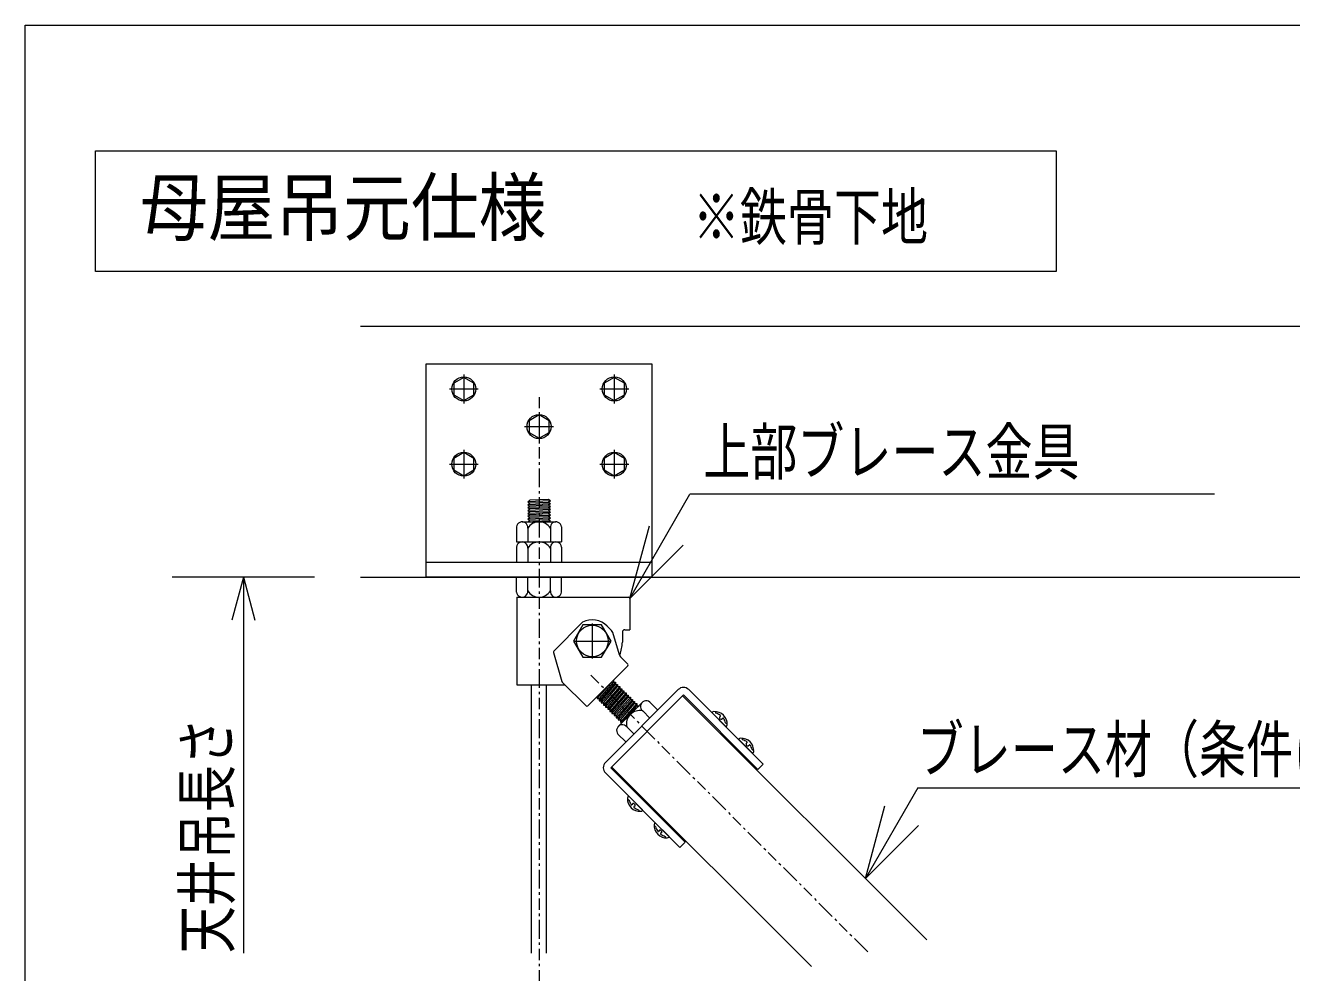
# Model space of a CAD drawing. Units: millimetres, scale not verified. Extents: x -205 to 205, y -142 to 142.
# Drawn here: x -65 to -14.5, y -32.3 to 5.5 of the extents above; entities that cross this region are included whole.
import ezdxf
from ezdxf.enums import TextEntityAlignment as Align

# ---------------------------------------------------------------- set-up
doc = ezdxf.new("R2010")
doc.units = ezdxf.units.MM
doc.header["$LTSCALE"] = 0.25
doc.linetypes.add('USER1', pattern=[7.8, 1.8, -0.6, 0.3, -0.6, 3, -0.6, 0.3, -0.6])
for name, color, linetype, lineweight in [('1-1_1-0 断面', 7, 'Continuous', 18), ('1-3_1-2 文字', 7, 'Continuous', 18), ('F-2_F-1 レイアウト', 7, 'Continuous', 18)]:
    doc.layers.add(name, color=color, linetype=linetype, lineweight=lineweight)
doc.styles.add('ＭＳ ゴシック', font='')
doc.styles.get('ＭＳ ゴシック').set_extended_font_data('MS Gothic')

msp = doc.modelspace()

# ---------------------------------------------------------------- linework, layer by layer
at = {"layer": '1-1_1-0 断面'}
for p, q in [((-51.638, -6.5366), (200.6873, -6.5366)), ((-49.022, -8.0366), (-40.022, -8.0366)), ((-40.022, -8.0366), (-40.022, -16.5366)), ((-47.522, -8.4606), (-47.522, -9.6126)), ((-41.522, -8.4606), (-41.522, -9.6126)), ((-48.098, -9.0366), (-46.946, -9.0366)), ((-42.098, -9.0366), (-40.946, -9.0366)), ((-44.522, -9.9606), (-44.522, -11.1126)), ((-45.098, -10.5366), (-43.946, -10.5366)), ((-47.522, -11.4606), (-47.522, -12.6126)), ((-41.522, -11.4606), (-41.522, -12.6126)), ((-48.098, -12.0366), (-46.946, -12.0366)), ((-42.098, -12.0366), (-40.946, -12.0366)), ((-44.972, -13.5398), (-44.892, -13.5912)), ((-44.152, -13.4462), (-44.892, -13.4762)), ((-44.152, -13.5612), (-44.892, -13.5912)), ((-44.072, -13.5033), (-44.152, -13.4462)), ((-44.072, -13.5033), (-44.152, -13.5612)), ((-44.072, -13.6183), (-44.152, -13.5612)), ((-44.072, -13.6183), (-44.152, -13.6762)), ((-44.972, -13.6548), (-44.892, -13.7062)), ((-44.972, -13.7698), (-44.892, -13.8212)), ((-44.972, -13.8848), (-44.892, -13.9362)), ((-44.972, -13.9998), (-44.892, -14.0512)), ((-44.972, -14.1148), (-44.892, -14.1662)), ((-44.152, -13.6762), (-44.892, -13.7062)), ((-44.152, -13.7912), (-44.892, -13.8212)), ((-44.152, -13.9062), (-44.892, -13.9362)), ((-44.152, -14.0212), (-44.892, -14.0512)), ((-44.072, -13.7333), (-44.152, -13.6762)), ((-44.072, -13.7333), (-44.152, -13.7912)), ((-44.072, -13.8483), (-44.152, -13.7912)), ((-44.072, -13.8483), (-44.152, -13.9062)), ((-44.072, -13.9633), (-44.152, -13.9062)), ((-44.072, -13.9633), (-44.152, -14.0212)), ((-44.072, -14.0783), (-44.152, -14.0212)), ((-44.072, -14.0783), (-44.152, -14.1362)), ((-45.422, -14.5391), (-45.422, -15.1366)), ((-45.197, -14.3366), (-43.847, -14.3366)), ((-44.972, -14.2298), (-44.892, -14.2812)), ((-44.972, -14.5866), (-44.972, -15.1366)), ((-44.9616, -14.3366), (-44.892, -14.2812)), ((-44.152, -14.1362), (-44.892, -14.1662)), ((-44.152, -14.2512), (-44.892, -14.2812)), ((-44.072, -14.3083), (-44.7684, -14.3366)), ((-44.072, -14.1933), (-44.152, -14.1362)), ((-44.072, -14.1933), (-44.152, -14.2512)), ((-44.072, -14.3083), (-44.152, -14.2512)), ((-44.072, -14.3083), (-44.111, -14.3366)), ((-44.072, -14.5866), (-44.072, -15.1366)), ((-43.622, -14.5391), (-43.622, -15.1366)), ((-45.422, -15.1366), (-45.197, -15.1366)), ((-45.197, -15.1366), (-43.847, -15.1366)), ((-43.847, -15.1366), (-43.622, -15.1366)), ((-45.422, -15.3391), (-45.422, -15.9366)), ((-44.972, -15.3866), (-44.972, -15.9366)), ((-44.072, -15.3866), (-44.072, -15.9366)), ((-43.622, -15.3391), (-43.622, -15.9366)), ((-49.022, -15.9366), (-40.022, -15.9366)), ((-51.638, -16.5366), (200.6873, -16.5366)), ((-45.422, -17.1341), (-45.422, -16.5366)), ((-44.972, -17.0866), (-44.972, -16.5366)), ((-44.072, -17.0866), (-44.072, -16.5366)), ((-43.622, -17.1341), (-43.622, -16.5366)), ((-45.402, -17.3366), (-40.952, -17.3366)), ((-45.402, -17.3366), (-45.402, -20.8366)), ((-45.197, -17.3366), (-43.847, -17.3366)), ((-40.902, -17.3866), (-40.902, -18.6366)), ((-43.9367, -19.4898), (-42.7866, -18.3398)), ((-42.402, -18.3866), (-42.402, -19.7866)), ((-41.808, -18.4926), (-41.6319, -18.6687)), ((-41.102, -18.6366), (-40.902, -18.6366)), ((-43.102, -19.0866), (-41.702, -19.0866)), ((-41.3204, -19.6388), (-41.5815, -18.7536)), ((-41.202, -18.7366), (-41.202, -19.1366)), ((-43.9493, -19.5393), (-43.6077, -20.7007)), ((-41.3139, -19.6574), (-41.302, -19.6366)), ((-42.5788, -21.6675), (-40.9878, -20.0765)), ((-41.27, -19.7236), (-40.9878, -20.0058)), ((-41.5606, -20.6493), (-42.2111, -21.3847)), ((-41.5606, -20.6493), (-41.5606, -20.7341)), ((-45.402, -20.8366), (-43.4804, -20.8366)), ((-44.822, -31.5366), (-44.822, -20.8366)), ((-44.222, -31.5366), (-44.222, -20.8366)), ((-43.5951, -20.7219), (-42.6495, -21.6675)), ((-41.5606, -20.7341), (-42.1262, -21.3847)), ((-41.4757, -20.7341), (-42.1262, -21.4695)), ((-41.3908, -20.819), (-42.0414, -21.5544)), ((-41.306, -20.9038), (-41.9565, -21.6392)), ((-38.9774, -21.0262), (-41.8765, -23.9254)), ((-41.2211, -20.9887), (-41.8717, -21.7241)), ((-41.1363, -21.0735), (-41.7868, -21.8089)), ((-41.0514, -21.1584), (-41.702, -21.8938)), ((-38.7653, -21.2384), (-41.6644, -24.1375)), ((-40.9666, -21.2432), (-41.6171, -21.9786)), ((-40.8817, -21.3281), (-41.5323, -22.0635)), ((-40.7969, -21.413), (-41.4474, -22.1483)), ((-41.3639, -22.4935), (-40.4093, -21.5389)), ((-40.712, -21.4978), (-41.3626, -22.2332)), ((-40.6272, -21.5827), (-41.2777, -22.318)), ((-40.5423, -21.6675), (-40.5761, -21.7056)), ((-40.107, -21.523), (-39.7906, -21.8394)), ((-38.8006, -21.2737), (-29.0681, -31.0062)), ((-38.7653, -21.2384), (-35.7954, -24.2082)), ((-40.3916, -21.8748), (-40.1088, -22.1576)), ((-37.0756, -22.5038), (-37.6254, -21.954)), ((-37.3315, -22.125), (-37.284, -22.0774)), ((-37.2466, -22.2098), (-37.1991, -22.1623)), ((-41.1929, -22.318), (-41.1929, -22.3224)), ((-41.028, -22.5112), (-40.7452, -22.794)), ((-41.3798, -22.7958), (-41.0634, -23.1122)), ((-36.0149, -23.5644), (-36.5648, -23.0147)), ((-36.2708, -23.1856), (-36.2233, -23.1381)), ((-36.186, -23.2705), (-36.1384, -23.2229)), ((-41.6644, -24.1375), (-38.6946, -27.1074)), ((-41.6291, -24.1022), (-33.6643, -32.0669)), ((-41.8765, -24.3496), (-38.9067, -27.3195)), ((-40.399, -25.8272), (-40.9488, -25.2774)), ((-40.7778, -25.5713), (-40.8254, -25.6188)), ((-40.693, -25.6561), (-40.7405, -25.7037)), ((-39.3384, -26.8879), (-39.8881, -26.338)), ((-39.7172, -26.632), (-39.7647, -26.6795)), ((-39.6323, -26.7168), (-39.6799, -26.7643)), ((-38.6946, -27.1074), (-38.9067, -27.3195))]:
    msp.add_line(p, q, dxfattribs=at)
at = {"layer": '1-1_1-0 断面', "color": 4, "linetype": 'USER1'}
for p, q in [((-44.522, -9.3579), (-44.522, -98.325)), ((-42.454, -20.4487), (-31.3662, -31.5366))]:
    msp.add_line(p, q, dxfattribs=at)
at = {"layer": '1-1_1-0 断面'}
for points in [[(-40.022, -16.5366), (-49.022, -16.5366), (-49.022, -8.0366)], [(-44.072, -13.5033), (-44.972, -13.5398), (-44.892, -13.4762)], [(-44.072, -13.6183), (-44.972, -13.6548), (-44.892, -13.5912)], [(-44.072, -13.7333), (-44.972, -13.7698), (-44.892, -13.7062)], [(-44.072, -13.8483), (-44.972, -13.8848), (-44.892, -13.8212)], [(-44.072, -13.9633), (-44.972, -13.9998), (-44.892, -13.9362)], [(-44.072, -14.0783), (-44.972, -14.1148), (-44.892, -14.0512)], [(-44.072, -14.1933), (-44.972, -14.2298), (-44.892, -14.1662)], [(-42.0414, -21.4695), (-41.4757, -20.819), (-41.3908, -20.819), (-41.3908, -20.9038)], [(-41.9565, -21.5544), (-41.3908, -20.9038), (-41.306, -20.9038), (-41.306, -20.9887)], [(-41.8717, -21.6392), (-41.306, -20.9887), (-41.2211, -20.9887), (-41.2211, -21.0735)], [(-41.7868, -21.7241), (-41.2211, -21.0735), (-41.1363, -21.0735), (-41.1363, -21.1584)], [(-41.702, -21.8089), (-41.1363, -21.1584), (-41.0514, -21.1584), (-41.0514, -21.2432)], [(-41.5606, -20.7341), (-41.4757, -20.7341), (-41.4757, -20.819)], [(-38.5531, -21.0262), (-35.5833, -23.9961), (-35.7954, -24.2082)], [(-42.2111, -21.2998), (-42.2111, -21.3847), (-42.1262, -21.3847)], [(-42.1262, -21.3847), (-42.1262, -21.4695), (-42.0414, -21.4695)], [(-42.0414, -21.4695), (-42.0414, -21.5544), (-41.9565, -21.5544)], [(-41.9565, -21.5544), (-41.9565, -21.6392), (-41.8717, -21.6392)], [(-41.8717, -21.6392), (-41.8717, -21.7241), (-41.7868, -21.7241)], [(-41.6171, -21.8938), (-41.0514, -21.2432), (-40.9666, -21.2432), (-40.9666, -21.3281)], [(-41.5323, -21.9786), (-40.9666, -21.3281), (-40.8817, -21.3281), (-40.8817, -21.413)], [(-41.4474, -22.0635), (-40.8817, -21.413), (-40.7969, -21.413), (-40.7969, -21.4978)], [(-41.3626, -22.1483), (-40.7969, -21.4978), (-40.712, -21.4978), (-40.712, -21.5827)], [(-41.2777, -22.2332), (-40.712, -21.5827), (-40.6272, -21.5827), (-40.6272, -21.6675)], [(-41.1929, -22.318), (-40.6272, -21.6675), (-40.5423, -21.6675), (-40.5423, -21.6719)], [(-41.7868, -21.7241), (-41.7868, -21.8089), (-41.702, -21.8089)], [(-41.702, -21.8089), (-41.702, -21.8938), (-41.6171, -21.8938)], [(-41.6171, -21.8938), (-41.6171, -21.9786), (-41.5323, -21.9786)], [(-41.5323, -21.9786), (-41.5323, -22.0635), (-41.4474, -22.0635)], [(-41.4474, -22.0635), (-41.4474, -22.1483), (-41.3626, -22.1483)], [(-41.3626, -22.1483), (-41.3626, -22.2332), (-41.2777, -22.2332)], [(-41.2777, -22.2332), (-41.2777, -22.318), (-41.1929, -22.318)]]:
    msp.add_lwpolyline(points, dxfattribs=at)
for points in [[(-47.922, -8.8056), (-47.922, -9.2675), (-47.522, -9.4985), (-47.122, -9.2675), (-47.122, -8.8056), (-47.522, -8.5747)], [(-41.922, -8.8056), (-41.922, -9.2675), (-41.522, -9.4985), (-41.122, -9.2675), (-41.122, -8.8056), (-41.522, -8.5747)], [(-44.922, -10.3056), (-44.922, -10.7675), (-44.522, -10.9985), (-44.122, -10.7675), (-44.122, -10.3056), (-44.522, -10.0747)], [(-47.922, -11.8056), (-47.922, -12.2675), (-47.522, -12.4985), (-47.122, -12.2675), (-47.122, -11.8056), (-47.522, -11.5747)], [(-41.922, -11.8056), (-41.922, -12.2675), (-41.522, -12.4985), (-41.122, -12.2675), (-41.122, -11.8056), (-41.522, -11.5747)], [(-42.7773, -18.4366), (-43.1526, -19.0866), (-42.7773, -19.7366), (-42.0267, -19.7366), (-41.6515, -19.0866), (-42.0267, -18.4366)]]:
    msp.add_lwpolyline(points, close=True, dxfattribs=at)
for centre, radius in [((-47.522, -9.0366), 0.48), ((-41.522, -9.0366), 0.48), ((-44.522, -10.5366), 0.48), ((-47.522, -12.0366), 0.48), ((-41.522, -12.0366), 0.48), ((-42.402, -19.0866), 0.63)]:
    msp.add_circle(centre, radius, dxfattribs=at)
for centre, radius, start, end in [((-45.197, -14.5628), 0.2263, 353.97439, 173.97475), ((-44.522, -14.8666), 0.53, 31.89078, 148.10921), ((-43.847, -14.5628), 0.2263, 6.02525, 186.02559), ((-45.197, -15.3628), 0.2263, 353.97439, 173.97475), ((-44.522, -15.6666), 0.53, 31.89078, 148.10921), ((-43.847, -15.3628), 0.2263, 6.02525, 186.02559), ((-45.197, -17.1103), 0.2263, 186.02525, 6.02561), ((-44.522, -16.8066), 0.53, 211.89079, 328.10922), ((-43.847, -17.1103), 0.2263, 173.97441, 353.97475), ((-40.952, -17.3866), 0.05, 0, 90), ((-42.402, -19.0866), 0.84, 45, 117.24721), ((-41.7733, -18.8102), 0.2, 16.43416, 45), ((-41.102, -18.7366), 0.1, 90, 180), ((-42.8389, -19.0692), 1.6382, 339.73705, 357.64309), ((-43.9013, -19.5252), 0.05, 135, 196.38954), ((-41.1286, -19.5822), 0.2, 196.43416, 225), ((-41.0231, -20.0412), 0.05, 315, 45), ((-43.5597, -20.6866), 0.05, 196.38954, 225), ((-38.7653, -21.2384), 0.3, 45, 135), ((-42.6141, -21.6322), 0.05, 225, 315), ((-40.2493, -21.6989), 0.2263, 51.02525, 231.02559), ((-40.5118, -22.391), 0.53, 76.89078, 193.10921), ((-37.616, -21.947), 0.0117, 134.01915, 216.81377), ((-37.5335, -22.0295), 0.1284, 98.98254, 135.17889), ((-37.5233, -22.4016), 0.4999, 45.00005, 93.47098), ((-37.4463, -21.9319), 0.0431, 139.13432, 229.51186), ((-37.6173, -22.4956), 0.5498, 53.33444, 74.92363), ((-37.2638, -22.1421), 0.0699, 165.81576, 284.18434), ((-37.3232, -22.074), 0.0394, 355.11562, 29.64836), ((-37.1957, -22.2015), 0.0394, 60.35175, 94.89621), ((-37.6173, -22.4956), 0.5498, 15.07422, 36.66631), ((-37.5233, -22.4016), 0.4999, 356.52101, 45.00005), ((-41.2039, -22.6535), 0.2263, 38.97439, 218.97475), ((-37.0536, -22.3246), 0.0431, 220.52147, 310.86638), ((-37.0686, -22.4943), 0.0117, 233.61571, 315.97989), ((-37.1512, -22.4118), 0.1284, 314.91063, 350.99127), ((-36.5553, -23.0076), 0.0117, 134.01915, 216.81377), ((-36.4729, -23.0902), 0.1284, 98.98254, 135.17889), ((-36.4626, -23.4623), 0.4999, 45.00005, 93.47098), ((-36.3856, -22.9926), 0.0431, 139.13432, 229.51186), ((-36.5566, -23.5563), 0.5498, 53.33444, 74.92363), ((-36.2031, -23.2027), 0.0699, 165.81576, 284.18434), ((-36.2626, -23.1347), 0.0394, 355.11562, 29.64836), ((-36.4626, -23.4623), 0.4999, 356.52101, 45.00005), ((-36.1351, -23.2622), 0.0394, 60.35175, 94.89621), ((-36.5566, -23.5563), 0.5498, 15.07422, 36.66631), ((-35.9929, -23.3853), 0.0431, 220.52147, 310.86638), ((-36.008, -23.555), 0.0117, 233.61571, 315.97989), ((-36.0905, -23.4725), 0.1284, 314.91063, 350.99127), ((-41.6644, -24.1375), 0.3, 135, 225), ((-40.5012, -25.3795), 0.4999, 176.52902, 224.99995), ((-40.8733, -25.3693), 0.1284, 134.82111, 171.01746), ((-40.9709, -25.4565), 0.0431, 40.48814, 130.86568), ((-40.9558, -25.2868), 0.0117, 53.18623, 135.98085), ((-40.4072, -25.2855), 0.5498, 195.07637, 216.66556), ((-40.5012, -25.3795), 0.4999, 224.99995, 273.47899), ((-40.8287, -25.5796), 0.0394, 240.35164, 274.88438), ((-40.7607, -25.639), 0.0699, 345.81566, 104.18424), ((-40.7013, -25.7071), 0.0394, 175.10379, 209.64825), ((-40.4072, -25.2855), 0.5498, 233.33369, 254.92578), ((-40.5782, -25.8492), 0.0431, 319.13362, 49.47853), ((-40.491, -25.7516), 0.1284, 279.00873, 315.08937), ((-40.4085, -25.8342), 0.0117, 314.02011, 36.38429), ((-39.4405, -26.4401), 0.4999, 176.52902, 224.99995), ((-39.8126, -26.4299), 0.1284, 134.82111, 171.01746), ((-39.9102, -26.5172), 0.0431, 40.48814, 130.86568), ((-39.8952, -26.3475), 0.0117, 53.18623, 135.98085), ((-39.3465, -26.3462), 0.5498, 195.07637, 216.66556), ((-39.7681, -26.6402), 0.0394, 240.35164, 274.88438), ((-39.7001, -26.6997), 0.0699, 345.81566, 104.18424), ((-39.4405, -26.4401), 0.4999, 224.99995, 273.47899), ((-39.6406, -26.7677), 0.0394, 175.10379, 209.64825), ((-39.3465, -26.3462), 0.5498, 233.33369, 254.92578), ((-39.5175, -26.9099), 0.0431, 319.13362, 49.47853), ((-39.4303, -26.8122), 0.1284, 279.00873, 315.08937), ((-39.3478, -26.8948), 0.0117, 314.02011, 36.38429)]:
    msp.add_arc(centre, radius, start, end, dxfattribs=at)
at = {"layer": '1-3_1-2 文字'}
for p, q in [((-40.902, -17.3866), (-38.5055, -13.2357)), ((-17.6035, -13.2357), (-38.5055, -13.2357)), ((-40.902, -17.3866), (-40.1256, -14.4888)), ((-40.902, -17.3866), (-38.7807, -15.2653)), ((-53.4686, -16.5366), (-59.1451, -16.5366)), ((-56.3068, -16.5366), (-56.7662, -18.2511)), ((-56.3068, -16.5366), (-56.3068, -31.5366)), ((-56.3068, -16.5366), (-55.8474, -18.2511)), ((-29.4265, -24.947), (11.6831, -24.947)), ((-31.5131, -28.5612), (-29.3918, -26.4399))]:
    msp.add_line(p, q, dxfattribs=at)
msp.add_lwpolyline([(-62.201, 0.4634), (-23.9084, 0.4634), (-23.9084, -4.3553), (-62.201, -4.3553)], close=True, dxfattribs=at)
msp.add_lwpolyline([(-29.4265, -24.947), (-31.5131, -28.5612), (-30.7367, -25.6635)], dxfattribs=at)
at = {"layer": 'F-2_F-1 レイアウト'}
msp.add_lwpolyline([(-65, -124.5), (-65, 5.4634), (205, 5.4634)], dxfattribs=at)

# ---------------------------------------------------------------- texts
at = {"layer": '1-3_1-2 文字', "style": 'ＭＳ ゴシック'}
for s, height, width, p in [('母屋吊元仕様', 2.199, 0.9, (-60.43, -3.5544)), ('※鉄骨下地', 1.833, 0.75, (-38.393, -3.6392)), ('上部ブレース金具', 1.833, 0.75, (-37.9776, -13.0034)), ('ブレース材（条件により材種異なる）', 1.833, 0.75, (-29.4674, -24.8696))]:
    msp.add_text(s, height=height, dxfattribs=dict(at, width=width)).set_placement(p, align=Align.BOTTOM_LEFT)
at = {"layer": '1-3_1-2 文字', "style": 'ＭＳ ゴシック', "width": 0.75}
msp.add_text('天井吊長さ', height=1.833, rotation=90, dxfattribs=at).set_placement((-56.3068, -31.5366), align=Align.BOTTOM_LEFT)

doc.saveas('drawing.dxf')
